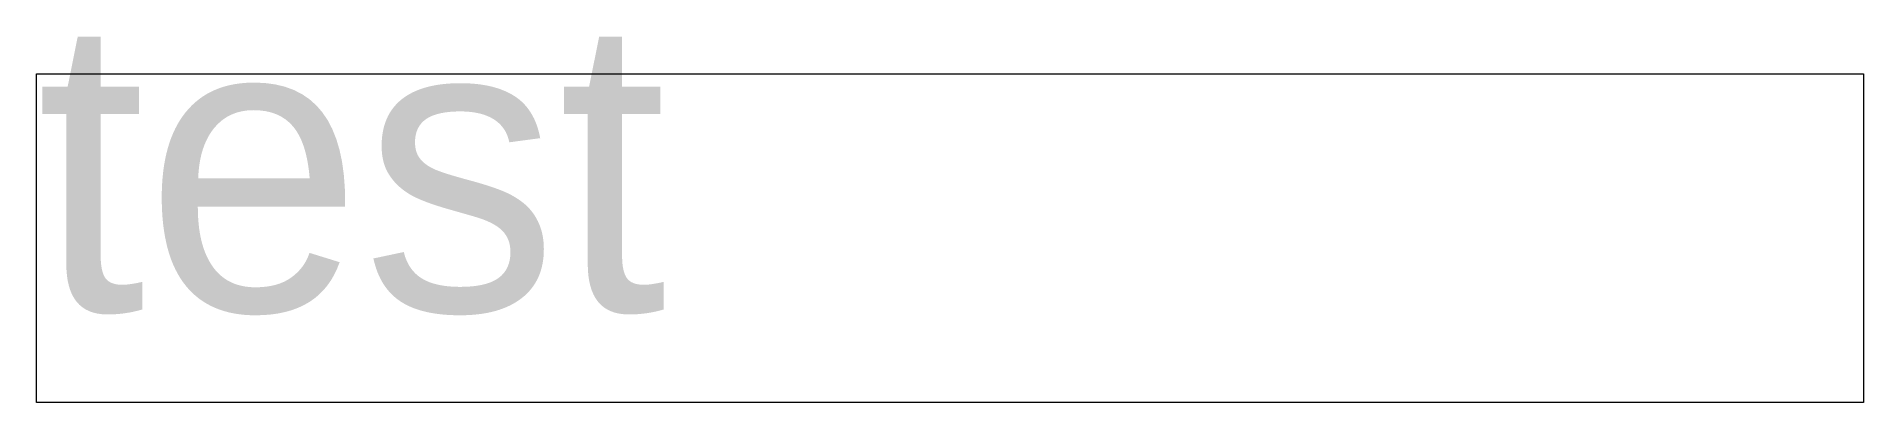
# Model space of a CAD drawing. Extents: x 40 to 140, y 662 to 682.
import ezdxf

# ---------------------------------------------------------------- set-up
doc = ezdxf.new("R2010")
doc.units = 0
doc.layers.get('0').update_dxf_attribs({"lineweight": 0})

msp = doc.modelspace()

# ---------------------------------------------------------------- linework, layer by layer
at = {"true_color": 0x808080}
msp.add_lwpolyline([(40, 680), (140, 680), (140, 662), (40, 662), (40, 680)], dxfattribs=at)

# ---------------------------------------------------------------- texts
at = {"true_color": 0x000000}
msp.add_text('test', height=16, dxfattribs=at).set_placement((40, 667))

doc.saveas('drawing.dxf')
